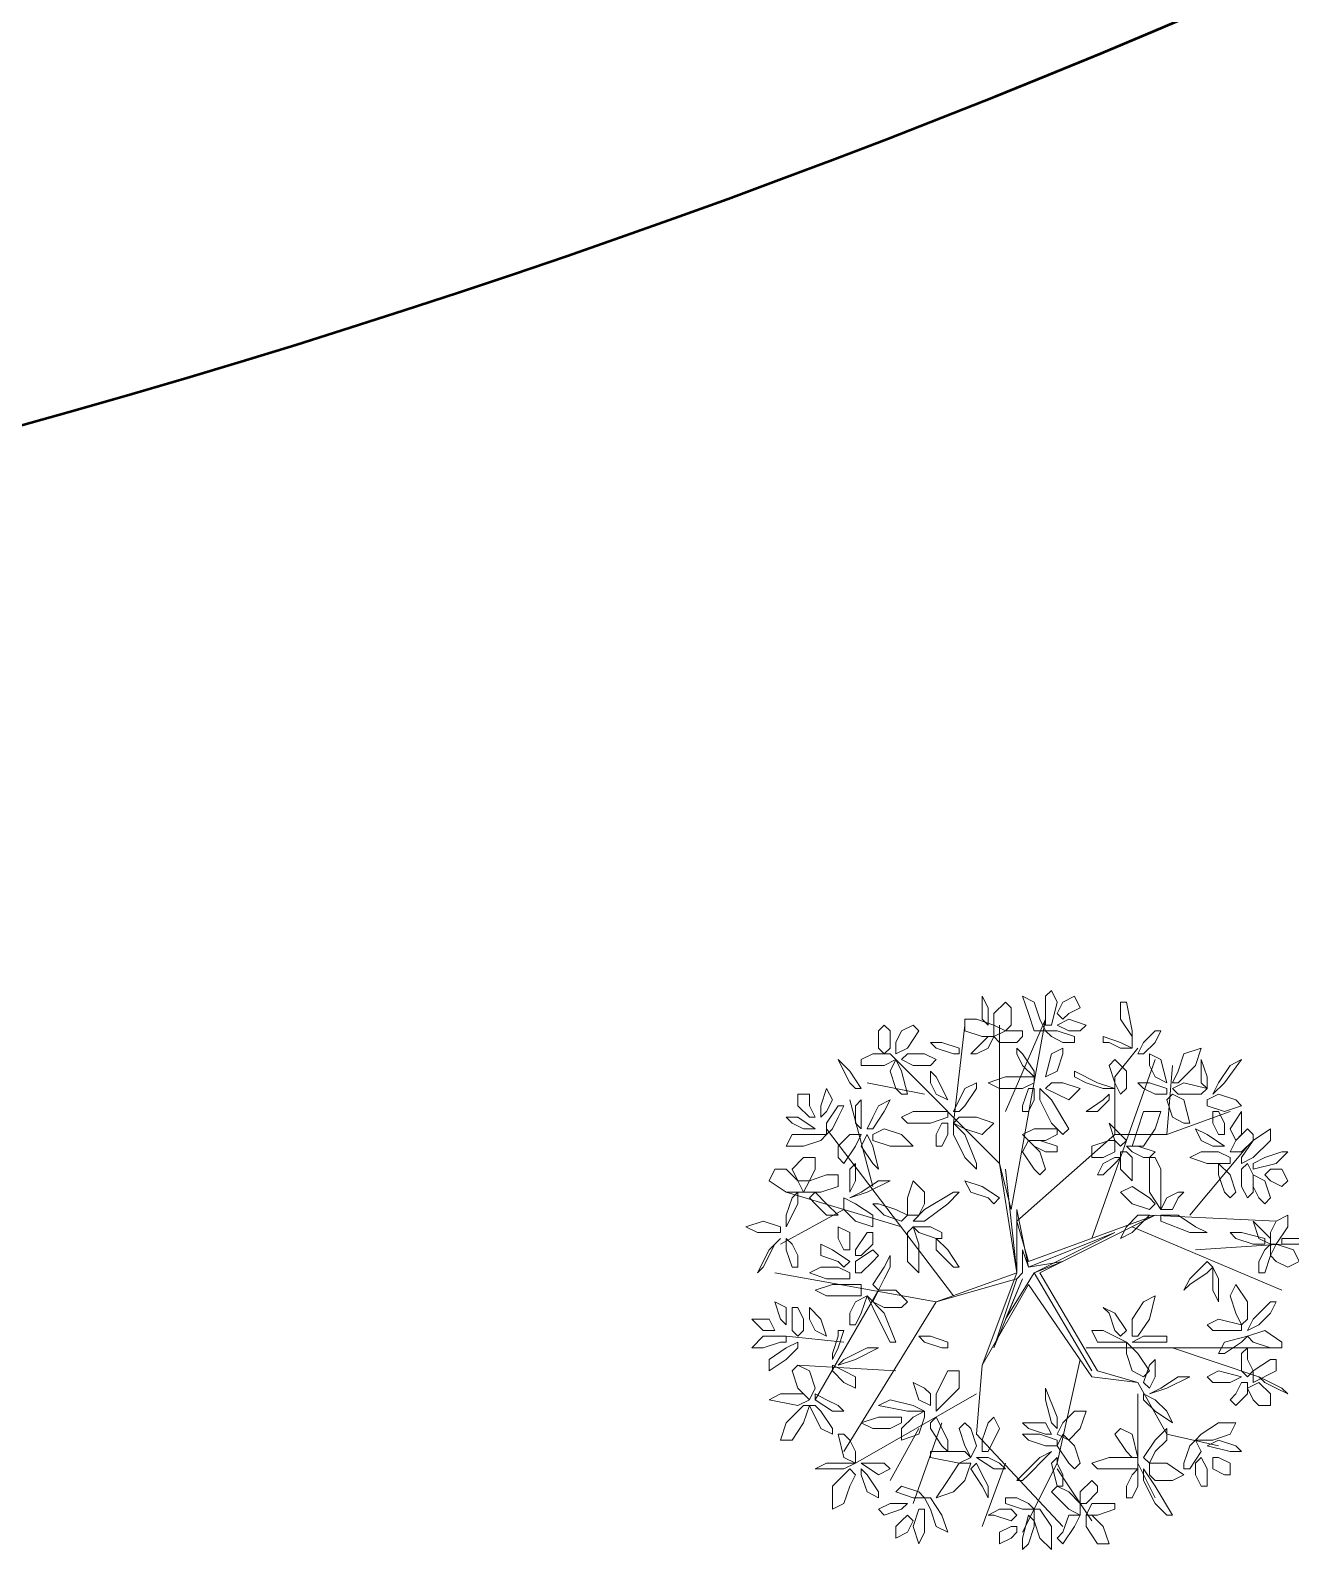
# Model space of a CAD drawing. Header units: millimetres. Extents: x 2364 to 2508, y 1551 to 1771.
# Drawn here: x 2452.2 to 2458.37, y 1615.73 to 1623.17 of the extents above; entities that cross this region are included whole.
import ezdxf

# ---------------------------------------------------------------- set-up
doc = ezdxf.new("R2010")
doc.units = ezdxf.units.MM
doc.layers.add('PDF_0', color=7, linetype='Continuous')

msp = doc.modelspace()

# ---------------------------------------------------------------- linework, layer by layer
at = {"layer": 'PDF_0', "lineweight": 9}
for points in [[(2457.1742, 1618.3572), (2457.1742, 1618.4419), (2457.2025, 1618.4701), (2457.2307, 1618.4137), (2457.2025, 1618.3007), (2457.1742, 1618.3007)], [(2456.8918, 1618.3007), (2456.8918, 1618.3854), (2456.8636, 1618.4419), (2456.8636, 1618.4137), (2456.8636, 1618.3289)], [(2456.9766, 1618.2725), (2456.9201, 1618.3007), (2456.9201, 1618.3572), (2456.9766, 1618.4137), (2457.0048, 1618.3854), (2457.0048, 1618.3007)], [(2457.1742, 1618.2725), (2457.1178, 1618.2725), (2457.0895, 1618.3572), (2457.0613, 1618.4419), (2457.1178, 1618.4137), (2457.146, 1618.3289)], [(2457.259, 1618.3289), (2457.2307, 1618.3572), (2457.259, 1618.4137), (2457.3154, 1618.4419), (2457.3437, 1618.3854), (2457.2872, 1618.3572)], [(2457.5414, 1618.3289), (2457.5978, 1618.2442), (2457.5978, 1618.1877), (2457.5978, 1618.2725), (2457.5696, 1618.4137), (2457.5414, 1618.4137)], [(2456.4118, 1618.2725), (2456.4118, 1618.1877), (2456.3835, 1618.1595), (2456.3553, 1618.1877), (2456.3553, 1618.2725), (2456.3835, 1618.3007)], [(2456.5247, 1618.3007), (2456.553, 1618.2725), (2456.4965, 1618.1877), (2456.44, 1618.1595), (2456.44, 1618.216), (2456.4682, 1618.2725)], [(2456.8636, 1618.2442), (2456.7789, 1618.2725), (2456.7789, 1618.3289), (2456.8354, 1618.3289), (2456.9201, 1618.3007), (2456.9201, 1618.2442)], [(2457.3437, 1618.2725), (2457.3719, 1618.3007), (2457.2872, 1618.3289), (2457.2307, 1618.3007), (2457.2872, 1618.2725)], [(2456.8354, 1618.1877), (2456.8918, 1618.2442), (2456.9201, 1618.2442), (2456.8918, 1618.1877), (2456.8354, 1618.1595), (2456.8071, 1618.1595)], [(2457.033, 1618.216), (2456.9483, 1618.216), (2456.9201, 1618.2442), (2456.9766, 1618.2725), (2457.0613, 1618.2725), (2457.0613, 1618.2442)], [(2457.259, 1618.216), (2457.2025, 1618.2442), (2457.1742, 1618.2725), (2457.2307, 1618.2725), (2457.3154, 1618.2442), (2457.3154, 1618.216)], [(2457.4849, 1618.216), (2457.5414, 1618.1877), (2457.5978, 1618.1877), (2457.5414, 1618.216), (2457.4566, 1618.2442), (2457.4566, 1618.216)], [(2457.6261, 1618.1595), (2457.6543, 1618.1595), (2457.7108, 1618.216), (2457.739, 1618.2725), (2457.7108, 1618.2725), (2457.6543, 1618.216)], [(2456.327, 1618.1595), (2456.4118, 1618.1595), (2456.44, 1618.1313), (2456.3835, 1618.103), (2456.2706, 1618.103), (2456.2706, 1618.1313)], [(2456.4682, 1618.1313), (2456.4965, 1618.1595), (2456.5812, 1618.1595), (2456.6377, 1618.1313), (2456.6094, 1618.103), (2456.5247, 1618.103)], [(2456.7224, 1618.1595), (2456.6377, 1618.1877), (2456.6094, 1618.216), (2456.6659, 1618.216), (2456.7506, 1618.1877), (2456.7506, 1618.1595)], [(2457.0613, 1618.103), (2457.033, 1618.1595), (2457.033, 1618.1877), (2457.0613, 1618.1595), (2457.1178, 1618.0748), (2457.1178, 1618.0465)], [(2457.2307, 1618.0748), (2457.1742, 1618.0465), (2457.2025, 1618.1595), (2457.259, 1618.1877), (2457.259, 1618.1595)], [(2457.7108, 1618.0465), (2457.7673, 1618.0183), (2457.739, 1618.1313), (2457.6825, 1618.1595), (2457.6825, 1618.103)], [(2457.7955, 1618.0183), (2457.8237, 1618.0183), (2457.9085, 1618.103), (2457.9367, 1618.1877), (2457.852, 1618.1595), (2457.8237, 1618.0748)], [(2456.2141, 1618.0183), (2456.1858, 1618.0748), (2456.1576, 1618.1313), (2456.2141, 1618.0748), (2456.2706, 1617.9901), (2456.2423, 1617.9901)], [(2456.44, 1617.9901), (2456.4118, 1618.0748), (2456.44, 1618.1313), (2456.4682, 1618.0748), (2456.4965, 1617.9618), (2456.4682, 1617.9618)], [(2456.6377, 1617.9618), (2456.6942, 1617.9336), (2456.6377, 1618.0465), (2456.6094, 1618.0748), (2456.6094, 1618.0183)], [(2457.3719, 1618.0183), (2457.4566, 1617.9901), (2457.5131, 1617.9901), (2457.4284, 1618.0183), (2457.3154, 1618.0748), (2457.3154, 1618.0465)], [(2457.5414, 1617.9618), (2457.5696, 1617.9901), (2457.5696, 1618.0748), (2457.5131, 1618.1313), (2457.4849, 1618.103), (2457.5131, 1618.0183)], [(2457.9367, 1618.0748), (2457.9367, 1618.1313), (2457.9649, 1618.0465), (2457.9649, 1617.9901), (2457.9367, 1618.0183)], [(2458.0779, 1618.103), (2458.1344, 1618.1313), (2458.0497, 1618.0183), (2457.9932, 1617.9618), (2458.0214, 1618.0183)], [(2456.7789, 1617.9053), (2456.8354, 1617.9901), (2456.8354, 1618.0183), (2456.7789, 1617.9901), (2456.7224, 1617.8771), (2456.7506, 1617.8771)], [(2457.0613, 1617.9901), (2456.9483, 1617.9901), (2456.8918, 1618.0183), (2456.9766, 1618.0465), (2457.1178, 1618.0465), (2457.1178, 1618.0183)], [(2457.1742, 1617.9901), (2457.2025, 1618.0183), (2457.259, 1618.0183), (2457.3437, 1617.9901), (2457.2872, 1617.9336), (2457.2307, 1617.9618)], [(2457.7108, 1617.9618), (2457.6543, 1617.9901), (2457.6261, 1618.0183), (2457.6825, 1618.0183), (2457.7673, 1617.9901), (2457.7673, 1617.9618)], [(2457.9367, 1617.9618), (2457.9649, 1617.9901), (2457.852, 1618.0183), (2457.7955, 1617.9901), (2457.8237, 1617.9618)], [(2456.0446, 1617.8489), (2456.0164, 1617.8489), (2455.9599, 1617.9053), (2455.9599, 1617.9618), (2456.0164, 1617.9618), (2456.0164, 1617.9053)], [(2456.1294, 1617.9336), (2456.1011, 1617.9901), (2456.0729, 1617.9053), (2456.0729, 1617.8489), (2456.1011, 1617.8771)], [(2456.2423, 1617.8206), (2456.2706, 1617.7924), (2456.2706, 1617.8771), (2456.2706, 1617.9336), (2456.2423, 1617.9053)], [(2456.327, 1617.8489), (2456.3553, 1617.9053), (2456.4118, 1617.9336), (2456.3835, 1617.8771), (2456.327, 1617.7924), (2456.2988, 1617.7924)], [(2457.0613, 1617.8771), (2457.0895, 1617.8771), (2457.1178, 1617.9336), (2457.1178, 1617.9901), (2457.0895, 1617.9901), (2457.0613, 1617.9053)], [(2457.2025, 1617.8206), (2457.146, 1617.9336), (2457.146, 1617.9901), (2457.2025, 1617.9336), (2457.2872, 1617.7924), (2457.259, 1617.7641)], [(2457.4284, 1617.8771), (2457.3719, 1617.8771), (2457.4566, 1617.9336), (2457.4849, 1617.9618), (2457.4849, 1617.9336)], [(2457.7955, 1617.8489), (2457.7673, 1617.9336), (2457.7955, 1617.9618), (2457.852, 1617.9336), (2457.8802, 1617.8206), (2457.852, 1617.8206)], [(2457.9649, 1617.9336), (2457.9649, 1617.9053), (2458.0497, 1617.8771), (2458.1344, 1617.9053), (2458.1061, 1617.9336), (2458.0214, 1617.9618)], [(2456.1576, 1617.8489), (2456.1294, 1617.7924), (2456.1011, 1617.7641), (2456.1011, 1617.8206), (2456.1576, 1617.9053), (2456.1858, 1617.9053)], [(2456.6094, 1617.8206), (2456.4965, 1617.8206), (2456.4682, 1617.8489), (2456.5247, 1617.8771), (2456.6942, 1617.8771), (2456.6942, 1617.8489)], [(2457.5978, 1617.7077), (2457.6543, 1617.7077), (2457.7108, 1617.7924), (2457.739, 1617.8771), (2457.6543, 1617.8771), (2457.6261, 1617.7924)], [(2458.0497, 1617.7641), (2458.0214, 1617.7641), (2457.9932, 1617.8206), (2457.9932, 1617.8771), (2458.0214, 1617.8771), (2458.0497, 1617.8206)], [(2458.1344, 1617.8206), (2458.1344, 1617.8771), (2458.0779, 1617.7924), (2458.1061, 1617.7359), (2458.1344, 1617.7641)], [(2455.9882, 1617.7924), (2456.0446, 1617.7924), (2455.9599, 1617.8489), (2455.9035, 1617.8489), (2455.9317, 1617.8206)], [(2456.327, 1617.7641), (2456.327, 1617.7359), (2456.4118, 1617.7077), (2456.5247, 1617.7077), (2456.4682, 1617.7641), (2456.3835, 1617.7924)], [(2456.6377, 1617.7077), (2456.6659, 1617.7077), (2456.6942, 1617.7641), (2456.6942, 1617.8206), (2456.6659, 1617.8206), (2456.6377, 1617.7641)], [(2456.7224, 1617.8206), (2456.7506, 1617.8489), (2456.8354, 1617.8489), (2456.9201, 1617.8206), (2456.8636, 1617.7641), (2456.7789, 1617.7924)], [(2456.7789, 1617.6512), (2456.7224, 1617.7641), (2456.7224, 1617.8206), (2456.7789, 1617.7641), (2456.8354, 1617.6229), (2456.8354, 1617.5947)], [(2457.1742, 1617.7359), (2457.0895, 1617.7359), (2457.0613, 1617.7641), (2457.1178, 1617.7924), (2457.2307, 1617.7924), (2457.2307, 1617.7641)], [(2457.5131, 1617.7924), (2457.4849, 1617.8206), (2457.5131, 1617.7359), (2457.5414, 1617.7077), (2457.5696, 1617.7359)], [(2457.9932, 1617.7077), (2458.0497, 1617.7077), (2457.9649, 1617.7641), (2457.9085, 1617.7924), (2457.9367, 1617.7359)], [(2458.1909, 1617.7359), (2458.1344, 1617.6794), (2458.0779, 1617.6794), (2458.1061, 1617.7359), (2458.1626, 1617.7924), (2458.1909, 1617.7641)], [(2458.1344, 1617.6229), (2458.1344, 1617.6512), (2458.1909, 1617.7359), (2458.2756, 1617.7924), (2458.2756, 1617.7359), (2458.1909, 1617.6512)], [(2456.1011, 1617.7641), (2456.0729, 1617.7359), (2455.9882, 1617.7077), (2455.9035, 1617.7077), (2455.9317, 1617.7641), (2456.0164, 1617.7641)], [(2456.1576, 1617.7077), (2456.2141, 1617.7641), (2456.2706, 1617.7641), (2456.2423, 1617.7077), (2456.1858, 1617.6229), (2456.1576, 1617.6512)], [(2456.327, 1617.6229), (2456.3553, 1617.5947), (2456.327, 1617.7077), (2456.2988, 1617.7641), (2456.2706, 1617.7077)], [(2457.1178, 1617.5947), (2457.0613, 1617.6794), (2457.0895, 1617.7359), (2457.146, 1617.6794), (2457.1742, 1617.5947), (2457.146, 1617.5665)], [(2457.1742, 1617.6794), (2457.1178, 1617.7077), (2457.0895, 1617.7359), (2457.146, 1617.7359), (2457.2307, 1617.7077), (2457.2307, 1617.6794)], [(2457.5131, 1617.7359), (2457.5131, 1617.6794), (2457.4566, 1617.6512), (2457.4002, 1617.6512), (2457.4002, 1617.7077), (2457.4849, 1617.7359)], [(2457.6543, 1617.6512), (2457.5978, 1617.6794), (2457.5696, 1617.7077), (2457.6261, 1617.7077), (2457.7108, 1617.6794), (2457.6825, 1617.6512)], [(2456.0446, 1617.5947), (2456.0164, 1617.5382), (2455.9599, 1617.5382), (2455.9317, 1617.5947), (2455.9882, 1617.6512), (2456.0446, 1617.6512)], [(2457.5414, 1617.6512), (2457.5131, 1617.6512), (2457.4566, 1617.6229), (2457.4284, 1617.5665), (2457.4566, 1617.5665), (2457.5131, 1617.6229)], [(2457.5978, 1617.6512), (2457.5978, 1617.5947), (2457.5978, 1617.5382), (2457.5414, 1617.5947), (2457.5414, 1617.6794), (2457.5696, 1617.6794)], [(2457.739, 1617.5947), (2457.739, 1617.4535), (2457.739, 1617.397), (2457.6825, 1617.4818), (2457.6825, 1617.6512), (2457.7108, 1617.6512)], [(2458.0779, 1617.6512), (2458.0779, 1617.6229), (2457.9649, 1617.6229), (2457.8802, 1617.6512), (2457.9367, 1617.6794), (2458.0214, 1617.6794)], [(2458.2473, 1617.6512), (2458.3321, 1617.6794), (2458.3603, 1617.6794), (2458.3038, 1617.6229), (2458.1909, 1617.5947), (2458.1909, 1617.6229)], [(2455.9035, 1617.5947), (2455.9599, 1617.5382), (2455.9882, 1617.4818), (2455.9035, 1617.4818), (2455.8187, 1617.5382), (2455.847, 1617.5947)], [(2456.1576, 1617.5665), (2456.1576, 1617.51), (2456.0729, 1617.4818), (2455.9882, 1617.4818), (2456.0164, 1617.5382), (2456.1011, 1617.5665)], [(2456.2141, 1617.5947), (2456.2423, 1617.6229), (2456.2423, 1617.5382), (2456.2141, 1617.4818), (2456.2141, 1617.51)], [(2458.0497, 1617.4818), (2458.0214, 1617.5665), (2458.0214, 1617.6229), (2458.0779, 1617.5665), (2458.1061, 1617.4818), (2458.0779, 1617.4535)], [(2458.1344, 1617.51), (2458.1344, 1617.5947), (2458.1626, 1617.6229), (2458.1909, 1617.5665), (2458.1909, 1617.4818), (2458.1626, 1617.4535)], [(2458.2191, 1617.4535), (2458.1909, 1617.51), (2458.1909, 1617.5665), (2458.2473, 1617.5382), (2458.2756, 1617.4535), (2458.2473, 1617.4253)], [(2458.2473, 1617.5665), (2458.2756, 1617.5947), (2458.3321, 1617.5947), (2458.3603, 1617.5382), (2458.3321, 1617.51), (2458.2756, 1617.5382)], [(2455.9035, 1617.3688), (2455.9317, 1617.4535), (2455.9599, 1617.4818), (2455.9599, 1617.4253), (2455.9035, 1617.3123), (2455.9035, 1617.3406)], [(2456.0164, 1617.4535), (2456.0446, 1617.4818), (2456.1011, 1617.4253), (2456.1576, 1617.3688), (2456.1011, 1617.3688), (2456.0446, 1617.4253)], [(2456.3553, 1617.5382), (2456.4118, 1617.5382), (2456.2988, 1617.4818), (2456.2141, 1617.4535), (2456.2706, 1617.4818)], [(2456.553, 1617.3688), (2456.4965, 1617.3688), (2456.4965, 1617.4535), (2456.5247, 1617.5382), (2456.5812, 1617.4818), (2456.5812, 1617.4253)], [(2456.6942, 1617.4253), (2456.5812, 1617.3406), (2456.5247, 1617.3406), (2456.5812, 1617.397), (2456.7224, 1617.4818), (2456.7506, 1617.4818)], [(2456.8918, 1617.4535), (2456.8071, 1617.4818), (2456.7789, 1617.5382), (2456.8636, 1617.51), (2456.9483, 1617.4535), (2456.9201, 1617.4253)], [(2457.7108, 1617.4253), (2457.6825, 1617.397), (2457.5978, 1617.4253), (2457.5414, 1617.4818), (2457.5978, 1617.51), (2457.6825, 1617.4535)], [(2457.852, 1617.4818), (2457.8237, 1617.4818), (2457.7673, 1617.4535), (2457.739, 1617.397), (2457.7955, 1617.397), (2457.8237, 1617.4535)], [(2456.1858, 1617.4535), (2456.1858, 1617.397), (2456.2423, 1617.3406), (2456.327, 1617.3123), (2456.327, 1617.3688), (2456.2423, 1617.4253)], [(2456.44, 1617.397), (2456.3553, 1617.4253), (2456.327, 1617.4253), (2456.3835, 1617.3688), (2456.4682, 1617.3406), (2456.4965, 1617.3688)], [(2455.8752, 1617.2841), (2455.8752, 1617.3123), (2455.7905, 1617.3406), (2455.7058, 1617.3123), (2455.7623, 1617.2841), (2455.8187, 1617.2841)], [(2457.6261, 1617.3688), (2457.6825, 1617.3688), (2457.5978, 1617.2841), (2457.5414, 1617.2558), (2457.5696, 1617.3123)], [(2457.8237, 1617.3688), (2457.9085, 1617.3123), (2457.9649, 1617.2841), (2457.8802, 1617.2841), (2457.739, 1617.3406), (2457.739, 1617.3688)], [(2458.2191, 1617.3123), (2458.1909, 1617.3406), (2458.2191, 1617.2558), (2458.2756, 1617.2276), (2458.2756, 1617.2558)], [(2458.2756, 1617.2841), (2458.3038, 1617.3406), (2458.3603, 1617.3688), (2458.3603, 1617.3123), (2458.3038, 1617.2276), (2458.2756, 1617.2276)], [(2455.7905, 1617.1146), (2455.7623, 1617.0864), (2455.8187, 1617.1994), (2455.8752, 1617.2558), (2455.847, 1617.2276)], [(2455.9599, 1617.1711), (2455.9317, 1617.2276), (2455.9035, 1617.2558), (2455.9035, 1617.1994), (2455.9317, 1617.1146), (2455.9599, 1617.1146)], [(2456.2141, 1617.1994), (2456.1858, 1617.1994), (2456.1576, 1617.2558), (2456.1576, 1617.3123), (2456.2141, 1617.2841), (2456.2141, 1617.2276)], [(2456.327, 1617.2276), (2456.2706, 1617.1711), (2456.2423, 1617.1711), (2456.2423, 1617.1994), (2456.2988, 1617.2841), (2456.327, 1617.2841)], [(2456.553, 1617.2276), (2456.553, 1617.1429), (2456.553, 1617.0864), (2456.4965, 1617.1429), (2456.4965, 1617.2841), (2456.5247, 1617.3123)], [(2456.6659, 1617.2558), (2456.6659, 1617.2841), (2456.6094, 1617.3123), (2456.5247, 1617.3123), (2456.553, 1617.2841), (2456.6377, 1617.2558)], [(2456.6942, 1617.1429), (2456.6377, 1617.1994), (2456.6377, 1617.2558), (2456.6942, 1617.1994), (2456.7506, 1617.1146), (2456.7224, 1617.1146)], [(2458.1909, 1617.2276), (2458.1061, 1617.2558), (2458.0779, 1617.2841), (2458.1344, 1617.2841), (2458.2473, 1617.2558), (2458.2473, 1617.2276)], [(2458.3321, 1617.2558), (2458.3321, 1617.2276), (2458.3885, 1617.2276), (2458.4733, 1617.2276), (2458.445, 1617.2558), (2458.3603, 1617.2558)], [(2456.1576, 1617.1429), (2456.0729, 1617.1711), (2456.0729, 1617.2276), (2456.1294, 1617.1994), (2456.2141, 1617.1429), (2456.1858, 1617.1146)], [(2456.327, 1617.1429), (2456.2706, 1617.0864), (2456.2423, 1617.0864), (2456.2423, 1617.1429), (2456.327, 1617.1994), (2456.3553, 1617.1711)], [(2458.2191, 1617.1429), (2458.2473, 1617.1994), (2458.2756, 1617.2276), (2458.2756, 1617.1711), (2458.2473, 1617.0864), (2458.2191, 1617.0864)], [(2458.2756, 1617.1711), (2458.3038, 1617.2276), (2458.3885, 1617.1994), (2458.4168, 1617.1429), (2458.3603, 1617.1146), (2458.3038, 1617.1429)], [(2456.2141, 1617.0864), (2456.2141, 1617.0582), (2456.1011, 1617.0582), (2456.0164, 1617.0864), (2456.0729, 1617.1146), (2456.1576, 1617.1146)], [(2456.3835, 1617.0582), (2456.4118, 1617.1146), (2456.4118, 1617.1711), (2456.3835, 1617.1146), (2456.327, 1617.0299), (2456.3553, 1617.0017)], [(2457.9649, 1617.0864), (2457.8802, 1617.0299), (2457.852, 1617.0017), (2457.8802, 1617.0582), (2457.9649, 1617.1429), (2457.9932, 1617.1146)], [(2458.0214, 1617.0582), (2457.9932, 1617.1146), (2457.9932, 1617.0017), (2458.0214, 1616.9452), (2458.0214, 1616.9734)], [(2456.2141, 1616.9734), (2456.1011, 1616.9734), (2456.0446, 1617.0017), (2456.1294, 1617.0299), (2456.2706, 1617.0299), (2456.2706, 1616.9734)], [(2456.2141, 1616.8322), (2456.2423, 1616.8322), (2456.2706, 1616.8887), (2456.2988, 1616.9734), (2456.2423, 1616.9452), (2456.2141, 1616.8887)], [(2456.3835, 1616.804), (2456.327, 1616.917), (2456.2988, 1616.9734), (2456.3835, 1616.8887), (2456.44, 1616.7475), (2456.4118, 1616.7475)], [(2456.327, 1616.9452), (2456.3553, 1617.0017), (2456.44, 1617.0017), (2456.4965, 1616.9452), (2456.4682, 1616.917), (2456.3835, 1616.917)], [(2457.5978, 1616.7758), (2457.6261, 1616.7758), (2457.6825, 1616.8605), (2457.7108, 1616.9734), (2457.6543, 1616.9452), (2457.5978, 1616.8605)], [(2458.1344, 1616.8322), (2458.1626, 1616.8605), (2458.1626, 1616.9452), (2458.1061, 1617.0299), (2458.0779, 1616.9734), (2458.1061, 1616.8887)], [(2455.9035, 1616.917), (2455.847, 1616.9452), (2455.8752, 1616.8605), (2455.9035, 1616.8322), (2455.9035, 1616.8605)], [(2455.9882, 1616.8605), (2455.9882, 1616.804), (2455.9599, 1616.7758), (2455.9317, 1616.804), (2455.9317, 1616.917), (2455.9599, 1616.917)], [(2456.0446, 1616.804), (2456.1011, 1616.7758), (2456.0729, 1616.8605), (2456.0164, 1616.917), (2456.0164, 1616.8605)], [(2457.5131, 1616.804), (2457.4849, 1616.8887), (2457.4566, 1616.917), (2457.5131, 1616.8887), (2457.5696, 1616.804), (2457.5414, 1616.7758)], [(2458.2756, 1616.8887), (2458.2191, 1616.8322), (2458.1626, 1616.804), (2458.1909, 1616.8605), (2458.2756, 1616.9452), (2458.3038, 1616.9452)], [(2455.847, 1616.804), (2455.7905, 1616.804), (2455.734, 1616.8605), (2455.7905, 1616.8605), (2455.8187, 1616.8605)], [(2458.0779, 1616.804), (2457.9932, 1616.804), (2457.9649, 1616.8322), (2458.0214, 1616.8605), (2458.1344, 1616.8322), (2458.1344, 1616.804)], [(2455.8752, 1616.7475), (2455.7905, 1616.7193), (2455.734, 1616.7193), (2455.7905, 1616.7758), (2455.9035, 1616.7758), (2455.9035, 1616.7475)], [(2455.9599, 1616.7475), (2455.9599, 1616.7193), (2455.9035, 1616.6628), (2455.8187, 1616.6063), (2455.8187, 1616.6628), (2455.9035, 1616.7193)], [(2456.1576, 1616.7758), (2456.1294, 1616.691), (2456.1294, 1616.6628), (2456.1576, 1616.7193), (2456.1858, 1616.804), (2456.1576, 1616.804)], [(2456.6659, 1616.7193), (2456.5812, 1616.7475), (2456.553, 1616.7758), (2456.6094, 1616.7758), (2456.6942, 1616.7475), (2456.6942, 1616.7193)], [(2457.5131, 1616.7475), (2457.5696, 1616.7475), (2457.4566, 1616.804), (2457.4002, 1616.804), (2457.4284, 1616.7475)], [(2457.5978, 1616.6063), (2457.5696, 1616.691), (2457.5696, 1616.7475), (2457.6261, 1616.691), (2457.6825, 1616.6063), (2457.6543, 1616.5781)], [(2457.7108, 1616.7475), (2457.6261, 1616.7475), (2457.5978, 1616.7475), (2457.6543, 1616.7758), (2457.7673, 1616.7758), (2457.7673, 1616.7475)], [(2458.1344, 1616.7475), (2458.1626, 1616.7758), (2458.0497, 1616.7475), (2458.0214, 1616.691), (2458.0497, 1616.691)], [(2458.2756, 1616.7193), (2458.1909, 1616.7475), (2458.1626, 1616.7758), (2458.2473, 1616.804), (2458.3321, 1616.7475), (2458.3321, 1616.7193)], [(2456.2988, 1616.7193), (2456.3553, 1616.7193), (2456.2423, 1616.6628), (2456.1576, 1616.6346), (2456.1858, 1616.6628)], [(2457.6825, 1616.6346), (2457.7108, 1616.6628), (2457.7108, 1616.5781), (2457.6825, 1616.5216), (2457.6543, 1616.5498)], [(2458.1626, 1616.6628), (2458.1909, 1616.6063), (2458.1626, 1616.5781), (2458.1344, 1616.6063), (2458.1344, 1616.691), (2458.1626, 1616.7193)], [(2458.1909, 1616.6063), (2458.2756, 1616.6628), (2458.3038, 1616.6628), (2458.3038, 1616.6063), (2458.1909, 1616.5498), (2458.1909, 1616.5781)], [(2456.0164, 1616.6063), (2456.0446, 1616.5216), (2456.0164, 1616.4651), (2455.9599, 1616.5216), (2455.9317, 1616.6063), (2455.9599, 1616.6346)], [(2456.1294, 1616.6346), (2456.1294, 1616.6063), (2456.1858, 1616.5498), (2456.2423, 1616.5216), (2456.2423, 1616.5781), (2456.1858, 1616.6063)], [(2456.6377, 1616.4934), (2456.6942, 1616.6063), (2456.7506, 1616.6063), (2456.7506, 1616.5216), (2456.6377, 1616.4086), (2456.6377, 1616.4369)], [(2458.0779, 1616.5498), (2458.1344, 1616.5781), (2458.0214, 1616.6063), (2457.9649, 1616.5781), (2457.9932, 1616.5498)], [(2456.5247, 1616.5498), (2456.553, 1616.4651), (2456.6094, 1616.4369), (2456.6094, 1616.4934), (2456.5812, 1616.5216)], [(2457.1742, 1616.4651), (2457.1742, 1616.5216), (2457.2307, 1616.3804), (2457.2307, 1616.3239), (2457.2025, 1616.3522)], [(2457.8237, 1616.5781), (2457.8802, 1616.5781), (2457.7673, 1616.5216), (2457.6825, 1616.4934), (2457.739, 1616.5216)], [(2458.1061, 1616.4934), (2458.1344, 1616.5498), (2458.1626, 1616.5498), (2458.1626, 1616.4934), (2458.1061, 1616.4369), (2458.0779, 1616.4651)], [(2458.1626, 1616.5216), (2458.2191, 1616.5498), (2458.2756, 1616.4934), (2458.2756, 1616.4369), (2458.2191, 1616.4369), (2458.1909, 1616.4651)], [(2458.2191, 1616.5781), (2458.2473, 1616.5498), (2458.3038, 1616.5216), (2458.3603, 1616.4934), (2458.3321, 1616.5216), (2458.2756, 1616.5498)], [(2455.8752, 1616.4934), (2455.8187, 1616.4651), (2455.9599, 1616.4369), (2456.0164, 1616.4651), (2455.9882, 1616.4934)], [(2456.0164, 1616.4369), (2455.9882, 1616.4369), (2455.9035, 1616.3522), (2455.8752, 1616.2674), (2455.9317, 1616.2674), (2455.9882, 1616.3522)], [(2456.0729, 1616.4086), (2456.1294, 1616.3239), (2456.1294, 1616.2957), (2456.0729, 1616.3239), (2456.0164, 1616.4369), (2456.0446, 1616.4369)], [(2456.1011, 1616.4651), (2456.1576, 1616.4369), (2456.1858, 1616.4086), (2456.1294, 1616.4086), (2456.0446, 1616.4651), (2456.0446, 1616.4934)], [(2456.4118, 1616.4651), (2456.3553, 1616.4369), (2456.4965, 1616.4086), (2456.5812, 1616.4086), (2456.5247, 1616.4369)], [(2457.6543, 1616.4934), (2457.6543, 1616.4651), (2457.7108, 1616.4086), (2457.7955, 1616.3522), (2457.7673, 1616.4086), (2457.7108, 1616.4651)], [(2456.4118, 1616.3239), (2456.327, 1616.3239), (2456.2706, 1616.3522), (2456.3553, 1616.3804), (2456.4682, 1616.3804), (2456.4682, 1616.3522)], [(2456.5812, 1616.4086), (2456.5812, 1616.3804), (2456.553, 1616.2957), (2456.4682, 1616.2674), (2456.4682, 1616.3239), (2456.5247, 1616.3804)], [(2456.6094, 1616.3239), (2456.6659, 1616.2392), (2456.6942, 1616.211), (2456.6942, 1616.2674), (2456.6377, 1616.3804), (2456.6094, 1616.3522)], [(2456.8636, 1616.2674), (2456.8918, 1616.3522), (2456.9201, 1616.3804), (2456.9483, 1616.3239), (2456.8918, 1616.211), (2456.8636, 1616.211)], [(2457.2307, 1616.2957), (2457.2872, 1616.2674), (2457.3437, 1616.3239), (2457.3719, 1616.4086), (2457.3154, 1616.4086), (2457.259, 1616.3522)], [(2456.2141, 1616.2674), (2456.2423, 1616.211), (2456.2423, 1616.1545), (2456.1858, 1616.1827), (2456.1576, 1616.2957), (2456.1858, 1616.2957)], [(2456.8071, 1616.3239), (2456.8354, 1616.2392), (2456.8071, 1616.1827), (2456.7789, 1616.2392), (2456.7506, 1616.3239), (2456.7789, 1616.3522)], [(2457.0895, 1616.3239), (2457.0613, 1616.3522), (2457.1742, 1616.3522), (2457.2025, 1616.2957), (2457.1742, 1616.2957)], [(2457.2307, 1616.2392), (2457.2307, 1616.2674), (2457.146, 1616.2957), (2457.0613, 1616.2957), (2457.0895, 1616.2674), (2457.1742, 1616.2392)], [(2457.2872, 1616.1545), (2457.2307, 1616.2392), (2457.259, 1616.2957), (2457.3154, 1616.2392), (2457.3437, 1616.1545), (2457.3154, 1616.1262)], [(2457.5696, 1616.211), (2457.5131, 1616.2957), (2457.5414, 1616.3239), (2457.5978, 1616.2957), (2457.6261, 1616.1827), (2457.5978, 1616.1827)], [(2457.7108, 1616.211), (2457.7673, 1616.2674), (2457.7673, 1616.3239), (2457.7108, 1616.2674), (2457.6543, 1616.1827), (2457.6825, 1616.1545)], [(2457.9085, 1616.2674), (2457.9367, 1616.2957), (2458.0214, 1616.3522), (2458.1061, 1616.3522), (2458.0779, 1616.2957), (2457.9932, 1616.2674)], [(2457.852, 1616.1545), (2457.8802, 1616.2392), (2457.9085, 1616.2674), (2457.9367, 1616.211), (2457.8802, 1616.1262), (2457.852, 1616.1262)], [(2458.0214, 1616.2674), (2457.9649, 1616.2392), (2458.0779, 1616.211), (2458.1344, 1616.211), (2458.1061, 1616.2392)], [(2456.1011, 1616.1545), (2456.0446, 1616.1262), (2456.1858, 1616.1262), (2456.2423, 1616.1545), (2456.1858, 1616.1545)], [(2456.327, 1616.1545), (2456.2706, 1616.1545), (2456.3553, 1616.098), (2456.4118, 1616.1262), (2456.3835, 1616.1545)], [(2456.6659, 1616.211), (2456.7789, 1616.211), (2456.8071, 1616.1827), (2456.7506, 1616.1545), (2456.6094, 1616.1827), (2456.6094, 1616.211)], [(2456.8071, 1616.1545), (2456.7506, 1616.1545), (2456.6942, 1616.0698), (2456.6377, 1615.985), (2456.7224, 1616.0133), (2456.7789, 1616.0698)], [(2456.8636, 1616.098), (2456.8918, 1616.0415), (2456.8918, 1615.985), (2456.8636, 1616.0415), (2456.8071, 1616.1262), (2456.8354, 1616.1545)], [(2456.8918, 1616.1827), (2456.8354, 1616.1827), (2456.9201, 1616.1262), (2456.9766, 1616.1262), (2456.9483, 1616.1545)], [(2457.0895, 1616.098), (2457.1742, 1616.1827), (2457.2025, 1616.211), (2457.146, 1616.1827), (2457.033, 1616.0698), (2457.0613, 1616.0698)], [(2457.259, 1616.098), (2457.2307, 1616.1545), (2457.2307, 1616.1827), (2457.2025, 1616.1545), (2457.2307, 1616.0415), (2457.259, 1616.0415)], [(2457.5414, 1616.1262), (2457.4284, 1616.1262), (2457.4002, 1616.1545), (2457.4849, 1616.1827), (2457.6261, 1616.1827), (2457.6261, 1616.1262)], [(2457.6825, 1616.098), (2457.6825, 1616.1545), (2457.7673, 1616.1545), (2457.852, 1616.098), (2457.7955, 1616.0698), (2457.7108, 1616.0698)], [(2457.9085, 1616.098), (2457.9085, 1616.1545), (2457.9367, 1616.1827), (2457.9649, 1616.1262), (2457.9649, 1616.0415), (2457.9367, 1616.0415)], [(2457.9932, 1616.1827), (2458.0214, 1616.1827), (2458.0779, 1616.1545), (2458.0779, 1616.098), (2458.0497, 1616.098), (2457.9932, 1616.1262)], [(2456.2423, 1616.098), (2456.2141, 1616.1262), (2456.1294, 1616.0415), (2456.1294, 1615.9286), (2456.1858, 1615.9568), (2456.2141, 1616.0415)], [(2456.2988, 1616.098), (2456.3553, 1616.0133), (2456.3553, 1615.985), (2456.2988, 1616.0133), (2456.2706, 1616.098), (2456.2706, 1616.1262)], [(2457.4284, 1616.0133), (2457.3719, 1615.9568), (2457.3437, 1615.9568), (2457.3437, 1616.0133), (2457.4002, 1616.0698), (2457.4284, 1616.0415)], [(2457.5696, 1615.985), (2457.5978, 1615.985), (2457.6261, 1616.0415), (2457.6261, 1616.1262), (2457.5978, 1616.098), (2457.5696, 1616.0415)], [(2457.7108, 1615.9568), (2457.6543, 1616.0698), (2457.6543, 1616.1262), (2457.7108, 1616.0415), (2457.7955, 1615.9003), (2457.7673, 1615.9003)], [(2456.4682, 1616.0415), (2456.44, 1616.0133), (2456.5247, 1615.985), (2456.5812, 1615.985), (2456.553, 1616.0133)], [(2457.2872, 1616.0133), (2457.3437, 1615.9568), (2457.3437, 1615.9003), (2457.2872, 1615.9286), (2457.2025, 1616.0133), (2457.2307, 1616.0415)], [(2456.4118, 1615.9568), (2456.4682, 1615.9568), (2456.4965, 1615.9568), (2456.4682, 1615.9286), (2456.3835, 1615.9003), (2456.3553, 1615.9286)], [(2456.5812, 1615.9003), (2456.5812, 1615.8156), (2456.553, 1615.7591), (2456.5247, 1615.8439), (2456.553, 1615.9286), (2456.5812, 1615.9286)], [(2456.5812, 1615.985), (2456.6094, 1615.985), (2456.6659, 1615.9003), (2456.6942, 1615.8156), (2456.6377, 1615.8439), (2456.6094, 1615.9286)], [(2456.9483, 1615.9286), (2457.0048, 1615.9286), (2457.033, 1615.9003), (2457.0048, 1615.8721), (2456.9201, 1615.9003), (2456.8918, 1615.9003)], [(2457.033, 1615.985), (2457.0895, 1615.9568), (2457.1178, 1615.9286), (2457.0613, 1615.9286), (2456.9766, 1615.9568), (2456.9766, 1615.985)], [(2457.1178, 1615.9286), (2457.146, 1615.9286), (2457.2025, 1615.8439), (2457.2025, 1615.7309), (2457.146, 1615.7874), (2457.1178, 1615.8721)], [(2457.5131, 1615.9568), (2457.5131, 1615.9286), (2457.4284, 1615.9003), (2457.3719, 1615.9003), (2457.4002, 1615.9568), (2457.4849, 1615.9568)], [(2456.4965, 1615.9003), (2456.5247, 1615.8721), (2456.4965, 1615.8156), (2456.44, 1615.7874), (2456.44, 1615.8439), (2456.4682, 1615.8721)], [(2457.033, 1615.8439), (2457.033, 1615.8156), (2457.0048, 1615.7874), (2456.9483, 1615.7591), (2456.9483, 1615.8156), (2457.0048, 1615.8439)], [(2457.1178, 1615.8439), (2457.0895, 1615.7591), (2457.0613, 1615.7309), (2457.0613, 1615.7874), (2457.0895, 1615.9003), (2457.1178, 1615.8721)], [(2457.259, 1615.8156), (2457.2872, 1615.9003), (2457.3437, 1615.9003), (2457.3154, 1615.8439), (2457.259, 1615.7591), (2457.2307, 1615.7874)], [(2457.3719, 1615.9003), (2457.4002, 1615.9003), (2457.4566, 1615.8439), (2457.4849, 1615.7591), (2457.4284, 1615.7591), (2457.3719, 1615.8439)]]:
    msp.add_lwpolyline(points, close=True, dxfattribs=at)
for points in [[(2456.7224, 1617.8206), (2456.7789, 1618.3007)], [(2456.9766, 1617.8771), (2457.1742, 1618.3289), (2457.0048, 1617.397), (2456.9483, 1617.6229), (2456.9483, 1618.3007)], [(2457.7955, 1618.103), (2457.7673, 1617.7641), (2457.5131, 1617.7641), (2457.5131, 1618.0465), (2457.6261, 1618.1877)], [(2458.0214, 1616.2392), (2457.7673, 1616.2957), (2457.6261, 1616.5498), (2457.4002, 1616.5781), (2457.0895, 1617.0299), (2456.8636, 1616.6346), (2457.033, 1617.0864), (2456.9483, 1617.6229), (2456.44, 1618.1313)], [(2457.4002, 1617.2558), (2457.7108, 1618.1313)], [(2456.5812, 1617.9618), (2456.2988, 1618.0183)], [(2456.327, 1617.51), (2456.2141, 1617.9336)], [(2457.7673, 1617.7641), (2458.0779, 1617.8771)], [(2456.7224, 1616.9734), (2456.1011, 1617.7924)], [(2457.5131, 1617.7641), (2457.033, 1617.3406), (2457.0895, 1617.1429), (2457.7108, 1617.3688), (2457.146, 1617.0864), (2457.4284, 1616.6063), (2457.6261, 1616.5498)], [(2457.8802, 1617.3688), (2458.1626, 1617.7077)], [(2456.9766, 1617.5947), (2457.033, 1617.0864), (2457.033, 1617.397), (2457.0895, 1617.1146), (2457.5131, 1617.2841), (2457.1178, 1617.0864), (2457.259, 1617.1429), (2457.0895, 1617.1146), (2457.0613, 1617.1994), (2457.0613, 1617.0864), (2457.033, 1617.0582), (2456.9201, 1616.7193), (2457.0613, 1617.0582), (2456.9766, 1616.8605), (2457.1178, 1617.0864)], [(2456.4682, 1617.3123), (2455.9035, 1617.4818)], [(2456.1858, 1617.397), (2455.8752, 1617.2276)], [(2457.6825, 1617.3688), (2458.3038, 1617.3406)], [(2457.5978, 1617.3123), (2458.3321, 1617.0017)], [(2457.9085, 1617.1994), (2458.3321, 1617.2276)], [(2455.847, 1617.0864), (2456.6377, 1616.9452), (2456.1858, 1616.211)], [(2457.033, 1617.0582), (2456.6377, 1616.9452), (2457.033, 1617.0864)], [(2457.1178, 1617.0864), (2457.4002, 1616.6063), (2457.1178, 1617.0864)], [(2456.3553, 1617.0017), (2456.0446, 1616.4651)], [(2456.1858, 1616.7475), (2455.9035, 1616.7758)], [(2457.3437, 1616.6628), (2457.2307, 1616.1545), (2457.0613, 1615.8156)], [(2457.3719, 1616.7193), (2458.3038, 1616.7193)], [(2457.7955, 1616.7193), (2458.2191, 1616.5781)], [(2456.44, 1616.6063), (2455.9599, 1616.6346)], [(2456.8636, 1616.6346), (2456.8354, 1616.2957), (2457.259, 1615.8439)], [(2456.8354, 1616.4934), (2456.2423, 1616.1545)], [(2457.6261, 1616.4934), (2457.6261, 1616.1545), (2457.7108, 1615.985)], [(2456.553, 1616.3239), (2456.4118, 1616.0698)], [(2456.6659, 1616.3522), (2456.5247, 1615.9568)], [(2456.9766, 1616.1545), (2456.8636, 1615.8439)], [(2457.2307, 1616.1262), (2457.4002, 1615.8721)]]:
    msp.add_lwpolyline(points, dxfattribs=at)
at = {"layer": 'PDF_0', "lineweight": 50}
msp.add_arc((2440.0751, 1664.9102), 45.3105, 248.60962, 338.61513, dxfattribs=at)

doc.saveas('drawing.dxf')
